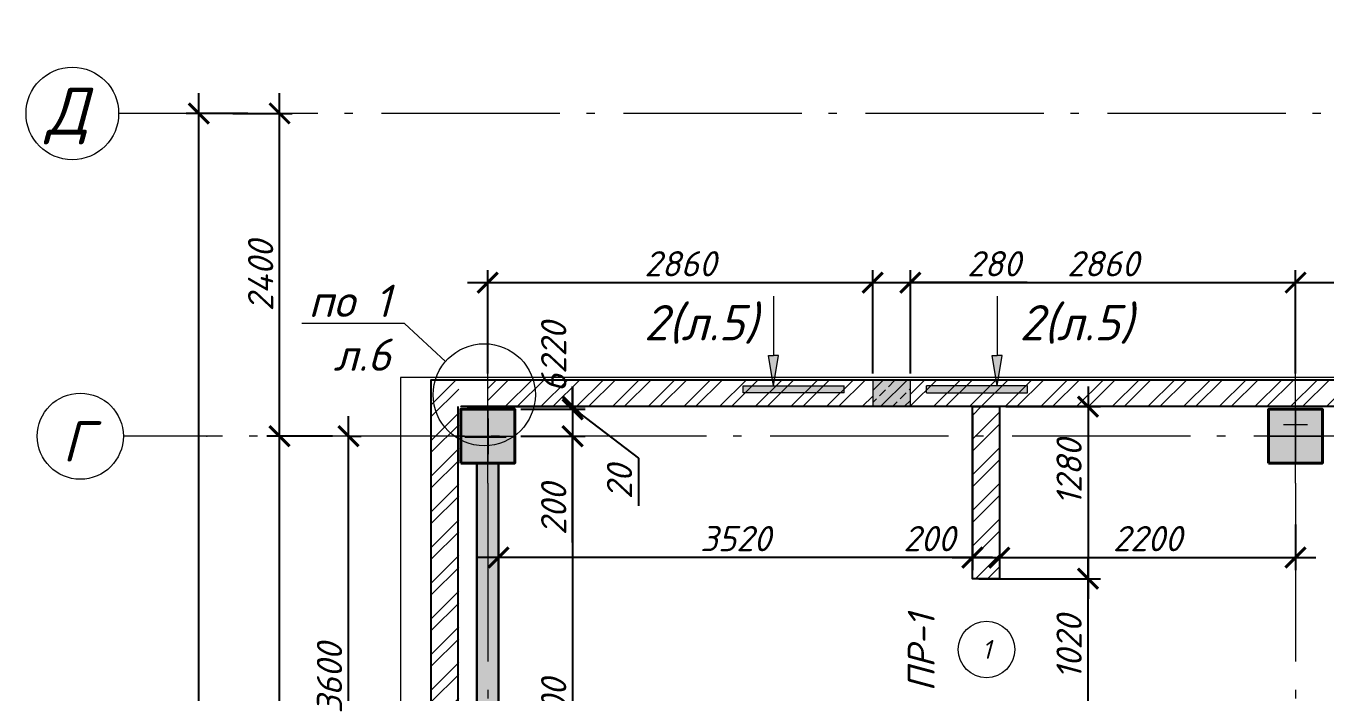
# Model space of a CAD drawing. Header units: millimetres. Extents: x -238377 to 196118, y -123284 to 30177.
# Drawn here: x -131497 to -121841, y 18569 to 23521 of the extents above; entities that cross this region are included whole.
import ezdxf
from ezdxf import colors
from ezdxf.entities.mleader import LeaderData, LeaderLine
from ezdxf.enums import TextEntityAlignment as Align
from ezdxf.math import Vec2, Vec3

# ---------------------------------------------------------------- set-up
doc = ezdxf.new("R2010")
doc.units = ezdxf.units.MM
doc.header["$MEASUREMENT"] = 0
doc.linetypes.add('Double Dashed', pattern=[1797.222233, 1325, -211.666656, 63.333344, -197.222233])
doc.layers.get('0').update_dxf_attribs({"lineweight": 5})
doc.layers.add('#Hatch', color=7, linetype='Continuous', lineweight=5, true_color=0x4d4d4d)
for name, color, linetype, lineweight in [('#Бетон', 10, 'Continuous', 15), ('#Выноски', 150, 'Continuous', 15), ('#Оси', 7, 'Continuous', 5), ('#размеры', 7, 'Continuous', 5), ('k_ Рамка', 7, 'Continuous', 50), ('колонны_Ном._пера__94', 252, 'Continuous', 13), ('колонны_Ном._пера__99', 7, 'Continuous', 40), ('оси_Ном._пера__96', 7, 'Continuous', 5), ('оси_Ном._пера__97', 7, 'Continuous', 20), ('стены наруж_Ном._пера__96', 7, 'Continuous', 13)]:
    doc.layers.add(name, color=color, linetype=linetype, lineweight=lineweight)
for name, color, linetype in [('#стены внутр', 152, 'Continuous'), ('#стены наруж', 7, 'Continuous'), ('колонны', 7, 'Continuous'), ('оси', 7, 'Continuous'), ('чертеж', 7, 'Continuous')]:
    doc.layers.add(name, color=color, linetype=linetype)
doc.styles.get("Standard").update_dxf_attribs({"font": 'isocpeui.ttf'})
doc.styles.add('STEP PR', font='isocpeui.ttf')
doc.styles.add('СГЕНЕРИР_СТИЛЬ_2', font='gost_2_304-81_type.ttf')
doc.styles.add('СГЕНЕРИР_СТИЛЬ_3', font='gost_2_304-81_type.ttf')
doc.dimstyles.new('SPDS', dxfattribs={"dimscale": 10, "dimtxt": 2.5, "dimasz": 2, "dimexe": 1.25, "dimexo": 0.625, "dimtad": 1, "dimdec": 0, "dimrnd": 0.001, "dimtxsty": 'STEP PR', "dimblk": 'ARCHTICK', "dimcen": 2.5, "dimdle": 2, "dimclrd": 256, "dimclre": 256, "dimclrt": 7, "dimadec": 0, "dimazin": 2, "dimtfac": 0.75, "dimtdec": 0, "dimtmove": 1, "dimatfit": 3, "dimfxl": 1, "dimtolj": 1, "dimarcsym": 1})
pattern_1 = [(45, (-82796.33, -48984.63), (-132.58252, 132.58252), []), (45, (-82707.94, -48984.63), (-132.58252, 132.58252), [])]

# ---------------------------------------------------------------- blocks, each defined once
blk = doc.blocks.new('Стандартный маркер сетки')
at = {"layer": 'оси_Ном._пера__96', "linetype": 'Double Dashed'}
blk.add_line((900, 0), (0, 0), dxfattribs=at)
at = {"layer": 'оси_Ном._пера__96', "linetype": 'Double Dashed', "lineweight": 5}
blk.add_line((900, 0), (17157.4, 0), dxfattribs=at)
at = {"layer": 'оси_Ном._пера__96', "style": 'СГЕНЕРИР_СТИЛЬ_3'}
blk.add_attdef('AC_MarkerText_1', text='', height=350, rotation=90, dxfattribs=at).set_placement((18727, -86.5), align=Align.BOTTOM_LEFT)
blk = doc.blocks.new('_ArchTick')
at = {"color": 0, "linetype": 'ByBlock', "const_width": 0.15}
blk.add_lwpolyline([(-0.5, -0.5), (0.5, 0.5)], dxfattribs=at)
blk = doc.blocks.new('*D494')
at = {"layer": '#размеры', "lineweight": -2, "transparency": 16777216}
for p, q in [((-130213.3, 8321), (-130213.3, 23021)), ((-129848.6, 22871), (-130307, 22871)), ((-129743.6, 8471), (-130307, 8471))]:
    blk.add_line(p, q, dxfattribs=at)
at = {"layer": 'Defpoints', "color": 0, "transparency": 16777216}
for p in [(-130213.3, 22871), (-129801.7, 22871), (-129696.7, 8471)]:
    blk.add_point(p, dxfattribs=at)
at = {"layer": '#размеры', "lineweight": -2, "transparency": 16777216, "xscale": 150, "yscale": 150, "zscale": 150}
for p, rotation in [((-130213.3, 22871), 90), ((-130213.3, 8471), 270)]:
    blk.add_blockref('_ArchTick', p, dxfattribs=dict(at, rotation=rotation))
at = {"layer": '#размеры', "color": 7, "transparency": 16777216, "insert": (-130353.9, 15671), "char_height": 187.5, "attachment_point": 5, "rotation": 90, "style": 'STEP PR'}
blk.add_mtext('\\A1;14400', dxfattribs=at)
blk = doc.blocks.new('Колонна_15_1', base_point=(22379, 71855.7))
at = {"layer": 'колонны_Ном._пера__94', "linetype": 'Continuous', "true_color": 0x7d7d7d}
blk.add_hatch(color=8, dxfattribs=at).paths.add_polyline_path([(22179, 71646.7), (22579, 71646.7), (22579, 72046.7), (22179, 72046.7)])
blk.add_hatch(color=8, dxfattribs=at).paths.add_polyline_path([(22179, 71646.7), (22579, 71646.7), (22579, 72046.7), (22179, 72046.7)])
at = {"layer": 'колонны_Ном._пера__99', "linetype": 'Continuous', "flags": 128}
blk.add_lwpolyline([(22179, 71646.7), (22579, 71646.7), (22579, 72046.7), (22179, 72046.7)], close=True, dxfattribs=at)
at = {"layer": 'колонны_Ном._пера__99', "color": 8, "linetype": 'Continuous', "true_color": 0x737373, "flags": 128}
blk.add_lwpolyline([(22179, 71646.7), (22579, 71646.7), (22579, 72046.7), (22179, 72046.7)], close=True, dxfattribs=at)
at = {"layer": 'оси_Ном._пера__96', "color": 253, "lineweight": 5, "true_color": 0x9c9c9c}
for points in [[(22379.3, 72046.7), (22379.3, 71646.7)], [(22379.3, 72046.7), (22379.3, 71646.7)], [(22179, 71846.7), (22579, 71846.7)], [(22179, 71846.7), (22579, 71846.7)]]:
    blk.add_lwpolyline(points, dxfattribs=at)
blk = doc.blocks.new('Стандартный маркер сетки_19')
at = {"layer": 'оси_Ном._пера__96', "linetype": 'Double Dashed'}
for p, q in [((900, 0), (35164, 0)), ((35164, 0), (35784, 0))]:
    blk.add_line(p, q, dxfattribs=at)
blk.add_point((35164, 0), dxfattribs=at)
blk.add_point((35164, 0), dxfattribs=at)
at = {"layer": 'оси_Ном._пера__97', "linetype": 'Continuous'}
blk.add_circle((36104, 0), 320, dxfattribs=at)
at = {"layer": 'оси_Ном._пера__96', "style": 'СГЕНЕРИР_СТИЛЬ_2'}
blk.add_attdef('AC_MarkerText_1', text='', height=350, rotation=180, dxfattribs=at).set_placement((36306.2, 269.7), align=Align.BOTTOM_LEFT)
blk = doc.blocks.new('A$C4165528A')
at = {"layer": 'колонны_Ном._пера__94', "linetype": 'Continuous', "true_color": 0x737373}
blk.add_hatch(color=8, dxfattribs=at).paths.add_polyline_path([(19.2, -963.7), (179.2, -963.7), (179.2, 4637.1), (19.2, 4637.1)])
at = {"layer": '#стены внутр', "lineweight": 30}
blk.add_lwpolyline([(19.2, 4637.1), (179.2, 4637.1), (179.2, -963.7), (19.2, -963.7), (19.2, 4637.1)], dxfattribs=at)
blk = doc.blocks.new('*D506')
at = {"layer": '#размеры', "lineweight": -2, "transparency": 16777216}
for p, q in [((-129101.8, 16721), (-129101.8, 20621)), ((-129078.4, 20471), (-129008.1, 20471)), ((-129375.8, 16871), (-129008.1, 16871))]:
    blk.add_line(p, q, dxfattribs=at)
at = {"layer": 'Defpoints', "color": 0, "transparency": 16777216}
for p in [(-129125.3, 20471), (-129101.8, 20471), (-129422.7, 16871)]:
    blk.add_point(p, dxfattribs=at)
at = {"layer": '#размеры', "lineweight": -2, "transparency": 16777216, "xscale": 150, "yscale": 150, "zscale": 150}
for p, rotation in [((-129101.8, 20471), 90), ((-129101.8, 16871), 270)]:
    blk.add_blockref('_ArchTick', p, dxfattribs=dict(at, rotation=rotation))
at = {"layer": '#размеры', "color": 7, "transparency": 16777216, "insert": (-129242.5, 18671), "char_height": 187.5, "attachment_point": 5, "rotation": 90, "style": 'STEP PR'}
blk.add_mtext('\\A1;3600', dxfattribs=at)
blk = doc.blocks.new('*D509')
at = {"layer": '#размеры', "lineweight": -2, "transparency": 16777216}
for p, q in [((-129613.3, 20321), (-129613.3, 23021)), ((-129960.4, 22871), (-129519.5, 22871)), ((-129219.8, 20471), (-129707, 20471))]:
    blk.add_line(p, q, dxfattribs=at)
at = {"layer": 'Defpoints', "color": 0, "transparency": 16777216}
for p in [(-130007.3, 22871), (-129613.3, 22871), (-129172.9, 20471)]:
    blk.add_point(p, dxfattribs=at)
at = {"layer": '#размеры', "lineweight": -2, "transparency": 16777216, "xscale": 150, "yscale": 150, "zscale": 150}
for p, rotation in [((-129613.3, 22871), 90), ((-129613.3, 20471), 270)]:
    blk.add_blockref('_ArchTick', p, dxfattribs=dict(at, rotation=rotation))
at = {"layer": '#размеры', "color": 7, "transparency": 16777216, "insert": (-129753.9, 21662.7), "char_height": 187.5, "attachment_point": 5, "rotation": 90, "style": 'STEP PR'}
blk.add_mtext('\\A1;2400', dxfattribs=at)
blk = doc.blocks.new('*D510')
at = {"layer": '#размеры', "lineweight": -2, "transparency": 16777216}
for p, q in [((-129613.3, 14321), (-129613.3, 20621)), ((-129219.8, 20471), (-129707, 20471)), ((-129887.3, 14471), (-129519.5, 14471))]:
    blk.add_line(p, q, dxfattribs=at)
at = {"layer": 'Defpoints', "color": 0, "transparency": 16777216}
for p in [(-129613.3, 20471), (-129172.9, 20471), (-129934.1, 14471)]:
    blk.add_point(p, dxfattribs=at)
at = {"layer": '#размеры', "lineweight": -2, "transparency": 16777216, "xscale": 150, "yscale": 150, "zscale": 150}
for p, rotation in [((-129613.3, 20471), 90), ((-129613.3, 14471), 270)]:
    blk.add_blockref('_ArchTick', p, dxfattribs=dict(at, rotation=rotation))
at = {"layer": '#размеры', "color": 7, "transparency": 16777216, "insert": (-129753.9, 17471), "char_height": 187.5, "attachment_point": 5, "rotation": 90, "style": 'STEP PR'}
blk.add_mtext('\\A1;6000', dxfattribs=at)
blk = doc.blocks.new('*D513')
at = {"layer": '#размеры', "lineweight": -2, "transparency": 16777216}
for p, q in [((-127436.7, 20691), (-127436.7, 20841)), ((-128220.2, 20691), (-127342.9, 20691)), ((-127820.2, 20671), (-127342.9, 20671)), ((-127436.7, 20691), (-127436.7, 20671)), ((-127436.7, 20691), (-127436.7, 20671)), ((-127436.7, 20681), (-126947.8, 20308.3)), ((-127436.7, 20671), (-127436.7, 20521)), ((-126947.8, 20308.3), (-126947.8, 19952.2))]:
    blk.add_line(p, q, dxfattribs=at)
at = {"layer": 'Defpoints', "color": 0, "transparency": 16777216}
for p in [(-128267.1, 20691), (-127867.1, 20671), (-127436.7, 20671)]:
    blk.add_point(p, dxfattribs=at)
at = {"layer": '#размеры', "lineweight": -2, "transparency": 16777216, "xscale": 150, "yscale": 150, "zscale": 150}
for p, rotation in [((-127436.7, 20691), 270), ((-127436.7, 20671), 90)]:
    blk.add_blockref('_ArchTick', p, dxfattribs=dict(at, rotation=rotation))
at = {"layer": '#размеры', "color": 7, "transparency": 16777216, "insert": (-127088.4, 20130.2), "char_height": 187.5, "attachment_point": 5, "rotation": 90, "style": 'STEP PR'}
blk.add_mtext('\\A1;20', dxfattribs=at)
blk = doc.blocks.new('*D614')
at = {"layer": '#размеры', "lineweight": -2, "transparency": 16777216}
for p, q in [((-123608.5, 18241.8), (-123608.5, 19561.4)), ((-124220.1, 19411.4), (-123514.8, 19411.4)), ((-124240.1, 18391.8), (-123514.8, 18391.8))]:
    blk.add_line(p, q, dxfattribs=at)
at = {"layer": 'Defpoints', "color": 0, "transparency": 16777216}
for p in [(-124267, 19411.4), (-123608.5, 19411.4), (-124287, 18391.8)]:
    blk.add_point(p, dxfattribs=at)
at = {"layer": '#размеры', "lineweight": -2, "transparency": 16777216, "xscale": 150, "yscale": 150, "zscale": 150}
for p, rotation in [((-123608.5, 19411.4), 90), ((-123608.5, 18391.8), 270)]:
    blk.add_blockref('_ArchTick', p, dxfattribs=dict(at, rotation=rotation))
at = {"layer": '#размеры', "color": 7, "transparency": 16777216, "insert": (-123749.2, 18901.6), "char_height": 187.5, "attachment_point": 5, "rotation": 90, "style": 'STEP PR'}
blk.add_mtext('\\A1;1020', dxfattribs=at)
blk = doc.blocks.new('*D528')
at = {"layer": '#размеры', "lineweight": -2, "transparency": 16777216}
for p, q in [((-127436.7, 20841), (-127436.7, 14321)), ((-127105.1, 20691), (-127530.4, 20691)), ((-127820.8, 14471), (-127342.9, 14471))]:
    blk.add_line(p, q, dxfattribs=at)
at = {"layer": 'Defpoints', "color": 0, "transparency": 16777216}
for p in [(-127058.2, 20691), (-127867.6, 14471), (-127436.7, 14471)]:
    blk.add_point(p, dxfattribs=at)
at = {"layer": '#размеры', "lineweight": -2, "transparency": 16777216, "xscale": 150, "yscale": 150, "zscale": 150}
for p, rotation in [((-127436.7, 20691), 90), ((-127436.7, 14471), 270)]:
    blk.add_blockref('_ArchTick', p, dxfattribs=dict(at, rotation=rotation))
at = {"layer": '#размеры', "color": 7, "transparency": 16777216, "insert": (-127577.3, 21059.4), "char_height": 187.5, "attachment_point": 5, "rotation": 90, "style": 'STEP PR'}
blk.add_mtext('\\A1;6220', dxfattribs=at)
blk = doc.blocks.new('*D628')
at = {"layer": '#размеры', "lineweight": -2, "transparency": 16777216}
for p, q in [((-123608.5, 20841), (-123608.5, 19261.4)), ((-124220.1, 20691), (-123514.8, 20691)), ((-124420.1, 19411.4), (-123514.8, 19411.4))]:
    blk.add_line(p, q, dxfattribs=at)
at = {"layer": 'Defpoints', "color": 0, "transparency": 16777216}
for p in [(-124267, 20691), (-124467, 19411.4), (-123608.5, 19411.4)]:
    blk.add_point(p, dxfattribs=at)
at = {"layer": '#размеры', "lineweight": -2, "transparency": 16777216, "xscale": 150, "yscale": 150, "zscale": 150}
for p, rotation in [((-123608.5, 20691), 90), ((-123608.5, 19411.4), 270)]:
    blk.add_blockref('_ArchTick', p, dxfattribs=dict(at, rotation=rotation))
at = {"layer": '#размеры', "color": 7, "transparency": 16777216, "insert": (-123749.2, 20202.7), "char_height": 187.5, "attachment_point": 5, "rotation": 90, "style": 'STEP PR'}
blk.add_mtext('\\A1;1280', dxfattribs=at)
blk = doc.blocks.new('сердечник280х200')
at = {"layer": '#Hatch'}
h = blk.add_hatch(dxfattribs=at)
h.set_pattern_fill('ANSI33', color=256, scale=500)
h.paths.add_polyline_path([(-140, -100), (140, -100), (140, 100), (-140, 100)])
at = {"layer": '#Бетон'}
blk.add_lwpolyline([(-140, -100), (140, -100), (140, 100), (-140, 100)], close=True, dxfattribs=at)
blk = doc.blocks.new('*D678')
at = {"layer": '#размеры', "lineweight": -2, "transparency": 16777216}
for p, q in [((-127436.7, 20821), (-127436.7, 20321)), ((-127820.2, 20671), (-127342.9, 20671)), ((-127820.2, 20471), (-127342.9, 20471)), ((-127436.7, 19681.3), (-127436.7, 20471))]:
    blk.add_line(p, q, dxfattribs=at)
at = {"layer": 'Defpoints', "color": 0, "transparency": 16777216}
for p in [(-127867.1, 20671), (-127867.1, 20471), (-127436.7, 20471)]:
    blk.add_point(p, dxfattribs=at)
at = {"layer": '#размеры', "lineweight": -2, "transparency": 16777216, "xscale": 150, "yscale": 150, "zscale": 150}
for p, rotation in [((-127436.7, 20671), 90), ((-127436.7, 20471), 270)]:
    blk.add_blockref('_ArchTick', p, dxfattribs=dict(at, rotation=rotation))
at = {"layer": '#размеры', "color": 7, "transparency": 16777216, "insert": (-127577.3, 19927.3), "char_height": 187.5, "attachment_point": 5, "rotation": 90, "style": 'STEP PR'}
blk.add_mtext('\\A1;200', dxfattribs=at)
blk = doc.blocks.new('*D679')
at = {"layer": '#размеры', "lineweight": -2, "transparency": 16777216}
for p, q in [((-127436.7, 20621), (-127436.7, 16921.1)), ((-127820.2, 20471), (-127342.9, 20471)), ((-127940.2, 17071.1), (-127342.9, 17071.1))]:
    blk.add_line(p, q, dxfattribs=at)
at = {"layer": 'Defpoints', "color": 0, "transparency": 16777216}
for p in [(-127867.1, 20471), (-127987.1, 17071.1), (-127436.7, 17071.1)]:
    blk.add_point(p, dxfattribs=at)
at = {"layer": '#размеры', "lineweight": -2, "transparency": 16777216, "xscale": 150, "yscale": 150, "zscale": 150}
for p, rotation in [((-127436.7, 20471), 90), ((-127436.7, 17071.1), 270)]:
    blk.add_blockref('_ArchTick', p, dxfattribs=dict(at, rotation=rotation))
at = {"layer": '#размеры', "color": 7, "transparency": 16777216, "insert": (-127577.3, 18404.2), "char_height": 187.5, "attachment_point": 5, "rotation": 90, "style": 'STEP PR'}
blk.add_mtext('\\A1;3400', dxfattribs=at)
blk = doc.blocks.new('*D544')
at = {"layer": '#размеры', "lineweight": -2, "transparency": 16777216}
for p, q in [((-128067.3, 20937.9), (-128067.3, 21706.3)), ((-125207.3, 20937.9), (-125207.3, 21706.3)), ((-128217.3, 21612.6), (-125057.3, 21612.6))]:
    blk.add_line(p, q, dxfattribs=at)
at = {"layer": 'Defpoints', "color": 0, "transparency": 16777216}
for p in [(-125207.3, 21612.6), (-128067.3, 20891), (-125207.3, 20891)]:
    blk.add_point(p, dxfattribs=at)
at = {"layer": '#размеры', "lineweight": -2, "transparency": 16777216, "xscale": 150, "yscale": 150, "zscale": 150, "rotation": 180}
blk.add_blockref('_ArchTick', (-128067.3, 21612.6), dxfattribs=at)
at = {"layer": '#размеры', "lineweight": -2, "transparency": 16777216, "xscale": 150, "yscale": 150, "zscale": 150}
blk.add_blockref('_ArchTick', (-125207.3, 21612.6), dxfattribs=at)
at = {"layer": '#размеры', "color": 7, "transparency": 16777216, "insert": (-126637.3, 21753.2), "char_height": 187.5, "attachment_point": 5, "style": 'STEP PR'}
blk.add_mtext('\\A1;2860', dxfattribs=at)
blk = doc.blocks.new('*D680')
at = {"layer": '#размеры', "lineweight": -2, "transparency": 16777216}
for p, q in [((-125207.3, 20937.9), (-125207.3, 21706.3)), ((-124927.3, 20937.9), (-124927.3, 21706.3)), ((-125357.3, 21612.6), (-124777.3, 21612.6)), ((-124061.7, 21612.6), (-124927.3, 21612.6))]:
    blk.add_line(p, q, dxfattribs=at)
at = {"layer": 'Defpoints', "color": 0, "transparency": 16777216}
for p in [(-124927.3, 21612.6), (-125207.3, 20891), (-124927.3, 20891)]:
    blk.add_point(p, dxfattribs=at)
at = {"layer": '#размеры', "lineweight": -2, "transparency": 16777216, "xscale": 150, "yscale": 150, "zscale": 150, "rotation": 180}
blk.add_blockref('_ArchTick', (-125207.3, 21612.6), dxfattribs=at)
at = {"layer": '#размеры', "lineweight": -2, "transparency": 16777216, "xscale": 150, "yscale": 150, "zscale": 150}
blk.add_blockref('_ArchTick', (-124927.3, 21612.6), dxfattribs=at)
at = {"layer": '#размеры', "color": 7, "transparency": 16777216, "insert": (-124307.7, 21753.2), "char_height": 187.5, "attachment_point": 5, "style": 'STEP PR'}
blk.add_mtext('\\A1;280', dxfattribs=at)
blk = doc.blocks.new('*D681')
at = {"layer": '#размеры', "lineweight": -2, "transparency": 16777216}
for p, q in [((-124927.3, 20937.9), (-124927.3, 21706.3)), ((-122067.3, 20937.9), (-122067.3, 21706.3)), ((-125077.3, 21612.6), (-121917.3, 21612.6))]:
    blk.add_line(p, q, dxfattribs=at)
at = {"layer": 'Defpoints', "color": 0, "transparency": 16777216}
for p in [(-122067.3, 21612.6), (-124927.3, 20891), (-122067.3, 20891)]:
    blk.add_point(p, dxfattribs=at)
at = {"layer": '#размеры', "lineweight": -2, "transparency": 16777216, "xscale": 150, "yscale": 150, "zscale": 150, "rotation": 180}
blk.add_blockref('_ArchTick', (-124927.3, 21612.6), dxfattribs=at)
at = {"layer": '#размеры', "lineweight": -2, "transparency": 16777216, "xscale": 150, "yscale": 150, "zscale": 150}
blk.add_blockref('_ArchTick', (-122067.3, 21612.6), dxfattribs=at)
at = {"layer": '#размеры', "color": 7, "transparency": 16777216, "insert": (-123497.3, 21753.2), "char_height": 187.5, "attachment_point": 5, "style": 'STEP PR'}
blk.add_mtext('\\A1;2860', dxfattribs=at)
blk = doc.blocks.new('*D682')
at = {"layer": '#размеры', "lineweight": -2, "transparency": 16777216}
for p, q in [((-122067.3, 20937.9), (-122067.3, 21706.3)), ((-119208.6, 20937.9), (-119208.6, 21706.3)), ((-122217.3, 21612.6), (-119058.6, 21612.6))]:
    blk.add_line(p, q, dxfattribs=at)
at = {"layer": 'Defpoints', "color": 0, "transparency": 16777216}
for p in [(-119208.6, 21612.6), (-122067.3, 20891), (-119208.6, 20891)]:
    blk.add_point(p, dxfattribs=at)
at = {"layer": '#размеры', "lineweight": -2, "transparency": 16777216, "xscale": 150, "yscale": 150, "zscale": 150, "rotation": 180}
blk.add_blockref('_ArchTick', (-122067.3, 21612.6), dxfattribs=at)
at = {"layer": '#размеры', "lineweight": -2, "transparency": 16777216, "xscale": 150, "yscale": 150, "zscale": 150}
blk.add_blockref('_ArchTick', (-119208.6, 21612.6), dxfattribs=at)
at = {"layer": '#размеры', "color": 7, "transparency": 16777216, "insert": (-120637.9, 21753.2), "char_height": 187.5, "attachment_point": 5, "style": 'STEP PR'}
blk.add_mtext('\\A1;2859', dxfattribs=at)
blk = doc.blocks.new('*D568')
at = {"layer": '#размеры', "lineweight": -2, "transparency": 16777216}
for p, q in [((-124467.4, 20644.2), (-124467.4, 19475.1)), ((-127987.1, 20224.2), (-127987.1, 19475.1)), ((-124317.4, 19568.8), (-128137.1, 19568.8))]:
    blk.add_line(p, q, dxfattribs=at)
at = {"layer": 'Defpoints', "color": 0, "transparency": 16777216}
for p in [(-124467.4, 20691), (-127987.1, 20271), (-127987.1, 19568.8)]:
    blk.add_point(p, dxfattribs=at)
at = {"layer": '#размеры', "lineweight": -2, "transparency": 16777216, "xscale": 150, "yscale": 150, "zscale": 150, "rotation": 180}
blk.add_blockref('_ArchTick', (-127987.1, 19568.8), dxfattribs=at)
at = {"layer": '#размеры', "lineweight": -2, "transparency": 16777216, "xscale": 150, "yscale": 150, "zscale": 150}
blk.add_blockref('_ArchTick', (-124467.4, 19568.8), dxfattribs=at)
at = {"layer": '#размеры', "color": 7, "transparency": 16777216, "insert": (-126227.3, 19709.5), "char_height": 187.5, "attachment_point": 5, "style": 'STEP PR'}
blk.add_mtext('\\A1;3520', dxfattribs=at)
blk = doc.blocks.new('*D709')
at = {"layer": '#размеры', "lineweight": -2, "transparency": 16777216}
for p, q in [((-124467.4, 20644.2), (-124467.4, 19475.1)), ((-124267, 19602.6), (-124267, 19475.1)), ((-124617.4, 19568.8), (-124117, 19568.8))]:
    blk.add_line(p, q, dxfattribs=at)
at = {"layer": 'Defpoints', "color": 0, "transparency": 16777216}
for p in [(-124467.4, 20691), (-124267, 19649.5), (-124267, 19568.8)]:
    blk.add_point(p, dxfattribs=at)
at = {"layer": '#размеры', "lineweight": -2, "transparency": 16777216, "xscale": 150, "yscale": 150, "zscale": 150, "rotation": 180}
blk.add_blockref('_ArchTick', (-124467.4, 19568.8), dxfattribs=at)
at = {"layer": '#размеры', "lineweight": -2, "transparency": 16777216, "xscale": 150, "yscale": 150, "zscale": 150}
blk.add_blockref('_ArchTick', (-124267, 19568.8), dxfattribs=at)
at = {"layer": '#размеры', "color": 7, "transparency": 16777216, "insert": (-124788.2, 19709.5), "char_height": 187.5, "attachment_point": 5, "style": 'STEP PR'}
blk.add_mtext('\\A1;200', dxfattribs=at)
blk = doc.blocks.new('*D710')
at = {"layer": '#размеры', "lineweight": -2, "transparency": 16777216}
for p, q in [((-122067.3, 19815.6), (-122067.3, 19475.1)), ((-124267, 19602.6), (-124267, 19475.1)), ((-124417, 19568.8), (-121917.3, 19568.8))]:
    blk.add_line(p, q, dxfattribs=at)
at = {"layer": 'Defpoints', "color": 0, "transparency": 16777216}
for p in [(-122067.3, 19862.4), (-124267, 19649.5), (-122067.3, 19568.8)]:
    blk.add_point(p, dxfattribs=at)
at = {"layer": '#размеры', "lineweight": -2, "transparency": 16777216, "xscale": 150, "yscale": 150, "zscale": 150, "rotation": 180}
blk.add_blockref('_ArchTick', (-124267, 19568.8), dxfattribs=at)
at = {"layer": '#размеры', "lineweight": -2, "transparency": 16777216, "xscale": 150, "yscale": 150, "zscale": 150}
blk.add_blockref('_ArchTick', (-122067.3, 19568.8), dxfattribs=at)
at = {"layer": '#размеры', "color": 7, "transparency": 16777216, "insert": (-123167.1, 19709.5), "char_height": 187.5, "attachment_point": 5, "style": 'STEP PR'}
blk.add_mtext('\\A1;2200', dxfattribs=at)
blk = doc.blocks.new('*U225')
at = {"color": 0, "linetype": 'ByBlock', "lineweight": -2}
blk.add_circle((0, 0), 6, dxfattribs=at)
blk.add_attdef('Узел', text='', height=4, dxfattribs=at).set_placement((0, 0), align=Align.MIDDLE_CENTER)
blk = doc.blocks.new('*U266')
at = {"ltscale": 100}
h = blk.add_hatch(color=256, dxfattribs=at)
h.dxf.hatch_style = 1
h.paths.add_polyline_path([(-85, 1070), (-35, 1070), (15, 1070), (-35, 770)])
h = blk.add_hatch(color=256, dxfattribs=at)
h.dxf.hatch_style = 1
h.paths.add_polyline_path([(665, 700), (665, 770), (-335, 770), (-335, 700)])
at = {"linetype": 'Continuous', "ltscale": 100}
for p, q in [((-85, 1070), (-35, 1070)), ((-35, 770), (-85, 1070)), ((-35, 770), (15, 1070)), ((15, 1070), (-35, 1070)), ((-335, 700), (-335, 770)), ((-335, 770), (665, 770)), ((665, 700), (-335, 700))]:
    blk.add_line(p, q, dxfattribs=at)
at = {"linetype": 'Continuous', "ltscale": 100, "extrusion": (-1, -1e-16, 0), "elevation": 35}
blk.add_lwpolyline([(-1660, 0), (-1070, 0)], dxfattribs=at)
at = {"linetype": 'Continuous', "ltscale": 100}
blk.add_lwpolyline([(665, 700), (665, 770)], dxfattribs=at)
at = {"ltscale": 100, "style": 'STEP PR'}
blk.add_attdef('Nh', text='', height=350, dxfattribs=at).set_placement((-192, 1222), align=Align.RIGHT)
blk = doc.blocks.new('*U391')
at = {"ltscale": 100}
h = blk.add_hatch(color=256, dxfattribs=at)
h.dxf.hatch_style = 1
h.paths.add_polyline_path([(1415, 1070), (1365, 1070), (1315, 1070), (1365, 770)])
h = blk.add_hatch(color=256, dxfattribs=at)
h.dxf.hatch_style = 1
h.paths.add_polyline_path([(1665, 700), (1665, 770), (665, 770), (665, 700)])
at = {"linetype": 'Continuous', "ltscale": 100}
for p, q in [((1365, 770), (1315, 1070)), ((1315, 1070), (1365, 1070)), ((1415, 1070), (1365, 1070)), ((1365, 770), (1415, 1070)), ((1665, 770), (665, 770)), ((665, 700), (1665, 700)), ((1665, 700), (1665, 770))]:
    blk.add_line(p, q, dxfattribs=at)
at = {"linetype": 'Continuous', "ltscale": 100, "extrusion": (1, -1e-16, 0), "elevation": 1365}
blk.add_lwpolyline([(1660, 0), (1070, 0)], dxfattribs=at)
at = {"linetype": 'Continuous', "ltscale": 100}
blk.add_lwpolyline([(665, 700), (665, 770)], dxfattribs=at)
at = {"ltscale": 100, "style": 'STEP PR'}
blk.add_attdef('Nh', text='', height=350, dxfattribs=at).set_placement((1799, 1222), align=Align.RIGHT)
blk = doc.blocks.new('_None')

msp = doc.modelspace()

# ---------------------------------------------------------------- hatches: boundary and pattern name
at = {"layer": '#Hatch'}
h = msp.add_hatch(dxfattribs=at)
h.set_pattern_fill('ANSI32', color=256, scale=500)
h.set_pattern_definition([(45, (-86791.97, -51354.95), (-132.58252, 132.58252), []), (45, (-86703.58, -51354.95), (-132.58252, 132.58252), [])])
h.paths.add_polyline_path([(-128282.6, 20891.1), (-128482.6, 20891.1), (-128482.6, 14271), (-128282.6, 14271)])
h.paths.add_polyline_path([(-128282.6, 14271), (-128482.6, 14271)], flags=17)
h = msp.add_hatch(dxfattribs=at)
h.set_pattern_fill('ANSI32', color=256, scale=500)
h.set_pattern_definition(pattern_1)
h.paths.add_polyline_path([(-128067.3, 20891), (-128067.3, 20691), (-125207.3, 20691), (-125207.3, 20891)])
edge = h.paths.add_edge_path()
edge.add_ellipse((-128067.3, 2563.5), major_axis=(282.8, 282.8), ratio=1, start_angle=405, end_angle=585)
edge.add_ellipse((-128067.3, 2563.5), major_axis=(282.8, 282.8), ratio=1, start_angle=225, end_angle=405)
h = msp.add_hatch(color=256, dxfattribs=at)
h.dxf.hatch_style = 1
h.paths.add_polyline_path([(-125207.3, 20691), (-124927.3, 20691), (-124927.3, 20891), (-125207.3, 20891)])
h = msp.add_hatch(dxfattribs=at)
h.set_pattern_fill('ANSI32', color=256, scale=500)
h.set_pattern_definition(pattern_1)
h.paths.add_polyline_path([(-124927.3, 20891), (-124927.3, 20691), (-124267, 20691), (-122067.3, 20691), (-122067.3, 20891)])
h.paths.add_polyline_path([(-122067.3, 20891), (-122067.3, 20691), (-119208.6, 20691), (-119208.6, 20891)])
h = msp.add_hatch(dxfattribs=at)
h.set_pattern_fill('ANSI32', color=256, scale=500)
h.set_pattern_definition(pattern_1)
h.paths.add_polyline_path([(-124467, 19411.4), (-124267, 19411.4), (-124267, 20471), (-124467, 20471)])
h.paths.add_polyline_path([(-124467, 20471), (-124267, 20471), (-124267, 20691), (-124467, 20691)])

# ---------------------------------------------------------------- linework, layer by layer
at = {"layer": '#Выноски'}
msp.add_circle((-128093, 20779.2), 379.5, dxfattribs=at)
at = {"layer": '#стены наруж'}
for points in [[(-128487.1, 14271), (-128487.1, 20891.1), (-125067.3, 20891)], [(-125067.3, 20891), (-106927.3, 20891), (-106927.3, 20691), (-124267, 20691)], [(-128467.1, 14271), (-128287.6, 14271), (-128287.6, 20691)], [(-124267, 20691), (-128267.1, 20691), (-128267.1, 20691)], [(-124267, 20691), (-124267, 19411.4), (-124467, 19411.4), (-124467, 20691), (-124267, 20691)], [(-128067.3, 20602.4), (-128067.3, 20337.9)], [(-128236.9, 20465.4), (-127930.5, 20465.4)]]:
    msp.add_lwpolyline(points, dxfattribs=at)
at = {"layer": 'оси_Ном._пера__96', "linetype": 'Double Dashed'}
for p, q in [((-129908.6, 22871), (-130808.6, 22871)), ((-57439.6, 22871), (-130293.8, 22871))]:
    msp.add_line(p, q, dxfattribs=at)
msp.add_point((-129908.6, 22871), dxfattribs=at)
msp.add_point((-129908.6, 22871), dxfattribs=at)
at = {"layer": 'оси_Ном._пера__97', "linetype": 'Continuous', "lineweight": 9}
msp.add_ellipse((-131152.6, 22871), major_axis=(243.3, 243.3), ratio=1, start_param=2.356194490192308, end_param=8.639379797371895, dxfattribs=at)
at = {"layer": 'стены наруж_Ном._пера__96', "linetype": 'Continuous'}
msp.add_line((-121977.3, 20555.4), (-122157.3, 20555.4), dxfattribs=at)
at = {"layer": 'чертеж', "color": 5, "lineweight": 0}
msp.add_lwpolyline([(-97767.3, 20515.4), (-97767.3, 23521), (-104722.1, 23521), (-104722.1, 20908.3), (-128716.1, 20908.3), (-128717.3, 7671), (-97767.3, 7671), (-97767.3, 20515.4)], dxfattribs=at)

# ---------------------------------------------------------------- block references
at = {"layer": '#Выноски', "xscale": 0.75, "yscale": 0.75, "zscale": 0.75}
msp.add_blockref('*U266', (-125918.9, 20267.5), dxfattribs=at).add_auto_attribs({'Nh': '2(л.5)'})
at = {"layer": '#Выноски'}
ref = msp.add_blockref('*U391', (-125307.1, 20267.5), dxfattribs=dict(at, xscale=0.75, yscale=0.75, zscale=0.75))
ref.add_attrib('Nh', '2(л.5)', dxfattribs={"layer": '0', "ltscale": 100, "height": 262.5, "style": 'STEP PR'}).set_placement((-123274.2, 21183.8), align=Align.RIGHT)
at = {"layer": '#размеры'}
msp.add_blockref('сердечник280х200', (-125067.3, 20791), dxfattribs=at)
at = {"layer": '#размеры', "xscale": 35, "yscale": 35, "zscale": 35}
msp.add_blockref('*U225', (-124362.6, 18885.6), dxfattribs=at).add_auto_attribs({'Узел': '1'})
at = {"layer": '#стены внутр'}
msp.add_blockref('A$C4165528A', (-128166.2, 15633.9), dxfattribs=at)
at = {"layer": 'колонны'}
for p in [(-128067.1, 20480), (-122067.1, 20480)]:
    msp.add_blockref('Колонна_15_1', p, dxfattribs=at)
at = {"layer": 'оси', "color": 251, "lineweight": 5, "zscale": 1000, "rotation": 270}
for p in [(-128067.3, 21020.9), (-122067.3, 21020.9)]:
    msp.add_blockref('Стандартный маркер сетки', p, dxfattribs=at)
at = {"layer": 'оси', "color": 251, "linetype": 'Continuous', "lineweight": 13}
ref = msp.add_blockref('Стандартный маркер сетки_19', (-94989.6, 20471), dxfattribs=dict(at, zscale=1000, rotation=180))
ref.add_attrib('AC_MarkerText_1', 'Г', dxfattribs={"color": 7, "linetype": 'Continuous', "lineweight": 13, "height": 300, "rotation": 360}).set_placement((-131226.9, 20192.9), align=Align.BOTTOM_LEFT)

# ---------------------------------------------------------------- texts
at = {"layer": '#Оси', "linetype": 'Continuous', "ltscale": 100, "style": 'STEP PR'}
msp.add_text('Д', height=350, dxfattribs=at).set_placement((-131191, 22888.1), align=Align.MIDDLE_CENTER)
at = {"layer": 'k_ Рамка', "color": 7, "style": 'STEP PR'}
msp.add_text('ПР-1', height=200, rotation=90, dxfattribs=at).set_placement((-124747.2, 18572.5))

# ---------------------------------------------------------------- dimensions: what is measured, and where the dimension line sits
at = {"layer": '#размеры'}
for base, p1, p2, picture, middle in [((-130213.3, 22871), (-129696.7, 8471), (-129801.7, 22871), '*D494', (-130213.3, 15671)), ((-129613.3, 22871), (-129172.9, 20471), (-130007.3, 22871), '*D509', (-129613.3, 21662.7)), ((-127436.7, 14471), (-127058.2, 20691), (-127867.6, 14471), '*D528', (-127436.7, 21059.4)), ((-127436.7, 20671), (-128267.1, 20691), (-127867.1, 20671), '*D513', (-126947.8, 20261.4)), ((-127436.7, 20471), (-127867.1, 20671), (-127867.1, 20471), '*D678', (-127436.7, 19927.3)), ((-123608.5, 19411.4), (-124267, 20691), (-124467, 19411.4), '*D628', (-123608.5, 20202.7)), ((-129613.3, 20471), (-129934.1, 14471), (-129172.9, 20471), '*D510', (-129613.3, 17471)), ((-129101.8, 20471), (-129422.7, 16871), (-129125.3, 20471), '*D506', (-129101.8, 18671)), ((-127436.7, 17071.1), (-127867.1, 20471), (-127987.1, 17071.1), '*D679', (-127436.7, 18404.2))]:
    dim = msp.add_linear_dim(base=base, p1=p1, p2=p2, angle=90, dimstyle='SPDS', override={"dimscale": 75, "dimtxsty": 'STEP PR'}, dxfattribs=at)
    dim.commit()
    dim.dimension.update_dxf_attribs({"geometry": picture, "text_midpoint": middle, "dimtype": 160})
for base, p1, p2, picture, middle in [((-125207.3, 21612.6), (-128067.3, 20891), (-125207.3, 20891), '*D544', (-126637.3, 21753.2)), ((-122067.3, 21612.6), (-124927.3, 20891), (-122067.3, 20891), '*D681', (-123497.3, 21753.2)), ((-119208.6, 21612.6), (-122067.3, 20891), (-119208.6, 20891), '*D682', (-120637.9, 21753.2)), ((-127987.1, 19568.8), (-124467.4, 20691), (-127987.1, 20271), '*D568', (-126227.3, 19709.5)), ((-122067.3, 19568.8), (-124267, 19649.5), (-122067.3, 19862.4), '*D710', (-123167.1, 19709.5))]:
    dim = msp.add_linear_dim(base=base, p1=p1, p2=p2, dimstyle='SPDS', override={"dimscale": 75, "dimtxsty": 'STEP PR'}, dxfattribs=at)
    dim.commit()
    dim.dimension.update_dxf_attribs({"geometry": picture, "text_midpoint": middle})
for base, p1, p2, picture, middle in [((-124927.3, 21612.6), (-125207.3, 20891), (-124927.3, 20891), '*D680', (-124307.7, 21612.6)), ((-124267, 19568.8), (-124467.4, 20691), (-124267, 19649.5), '*D709', (-124788.2, 19568.8))]:
    dim = msp.add_linear_dim(base=base, p1=p1, p2=p2, dimstyle='SPDS', override={"dimscale": 75, "dimtxsty": 'STEP PR'}, dxfattribs=at)
    dim.commit()
    dim.dimension.update_dxf_attribs({"geometry": picture, "text_midpoint": middle, "dimtype": 160})
dim = msp.add_linear_dim(base=(-123608.5, 19411.4), p1=(-124287, 18391.8), p2=(-124267, 19411.4), angle=90, dimstyle='SPDS', override={"dimscale": 75, "dimtxsty": 'STEP PR'}, dxfattribs=at)
dim.commit()
dim.dimension.update_dxf_attribs({"geometry": '*D614', "text_midpoint": (-123749.2, 18901.6)})

# ---------------------------------------------------------------- leaders
at = {"layer": '#Выноски'}
ml = msp.add_multileader_mtext('Standard', dxfattribs=at)
ml.set_content('\\A1;по 1\\Pл.6', color=256, style='STEP PR')
ml.set_leader_properties(color=256, linetype='ByLayer', lineweight=-1)
ml.set_arrow_properties(name='NONE')
ml.build(insert=Vec2(0, 0))
ml.multileader.update_dxf_attribs({"text_left_attachment_type": 6, "text_right_attachment_type": 6, "dogleg_length": 0, "arrow_head_size": 240})
ctx = ml.context
ctx.base_point, ctx.char_height, ctx.arrow_head_size, ctx.landing_gap_size, ctx.plane_origin = Vec3(-129515, 21309.2), 240, 240, 100, Vec3(-123423.7, 7536)
ctx.left_attachment, ctx.right_attachment, ctx.text_align_type = 6, 6, 2
notes = []
notes.append((ctx, [(1, (1, 1, 0), (-128686.3, 21309.2), (-1, 0), 0, [(0, [(-128381.5, 21025.8)], 0, [])])]))
ctx.mtext.insert, ctx.mtext.rotation, ctx.mtext.width, ctx.mtext.defined_height, ctx.mtext.alignment, ctx.mtext.flow_direction = Vec3(-128786.3, 21597.2), 6.283185, 684.194, 507.6, 3, 5
for ctx, leaders in notes:
    for number, flags, end, landing, length, lines in leaders:
        leader = LeaderData()
        leader.index, (leader.has_last_leader_line, leader.has_dogleg_vector, leader.attachment_direction) = number, flags
        leader.last_leader_point, leader.dogleg_vector, leader.dogleg_length = Vec3(end), Vec3(landing), length
        for number, points, colour, breaks in lines:
            line = LeaderLine()
            line.index, line.vertices, line.color, line.breaks = number, Vec3.list(points), colors.encode_raw_color(colour), breaks
            leader.lines.append(line)
        ctx.leaders.append(leader)

doc.saveas('drawing.dxf')
